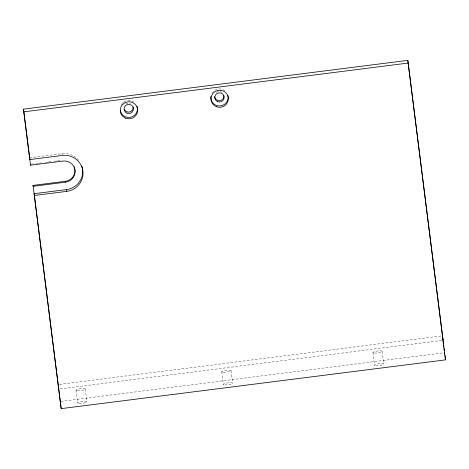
<?xml version="1.0" encoding="UTF-8"?>
<svg xmlns="http://www.w3.org/2000/svg" width="469" height="469" viewBox="0 0 469 469"><rect width="100%" height="100%" fill="white"/><g stroke="black" fill="none" stroke-linecap="round" stroke-linejoin="round"><path stroke-width="0.35" stroke-dasharray="2.35 1.76" d="M29.588 157.777L61.978 153.668A18.502 18.098 -8.7 0 1 78.581 160.105M31.101 164.185L33.264 163.916M36.142 163.546L38.3 163.276M39.021 163.183L42.62 162.725M45.499 162.362L47.656 162.086M48.377 161.993L51.256 161.629M54.134 161.266L57.013 160.896M57.734 160.808L60.612 160.439M59.416 384.398L441.605 335.892M60.096 388.871L442.29 340.365M60.812 401.388L443.727 352.794M61.978 153.668L62.166 154.864M382.188 351.375L383.783 364.05M372.908 352.553L374.497 365.228M231.035 370.557L232.63 383.232M221.749 371.735L223.344 384.41M85.276 389.053L86.871 401.734M75.99 390.231L77.584 402.912M216.438 92.457A4.678 4.579 -8.7 0 1 222.136 92.469M125.745 103.966A4.678 4.579 -8.7 0 1 130.388 103.379M120.99 105.167A8.706 8.518 -8.7 0 1 121.905 103.749M122.268 103.321A8.706 8.518 -8.7 0 1 123.529 102.178M123.992 101.855A8.706 8.518 -8.7 0 1 133.665 101.873M211.959 93.161A8.706 8.518 -8.7 0 1 224.815 90.687M79.05 403.416A4.678 0.973 -7.2 0 0 86.747 401.997A4.678 0.973 -7.2 0 0 80.885 401.546A4.678 0.973 -7.2 0 0 79.05 403.416M77.455 390.741A4.678 0.973 -7.2 0 0 85.159 389.323A4.678 0.973 -7.2 0 0 79.29 388.871A4.678 0.973 -7.2 0 0 77.455 390.741M224.803 384.92A4.678 0.973 -7.2 0 0 232.507 383.501A4.678 0.973 -7.2 0 0 226.638 383.044A4.678 0.973 -7.2 0 0 224.803 384.92M223.215 372.245A4.678 0.973 -7.2 0 0 230.912 370.827A4.678 0.973 -7.2 0 0 225.05 370.369A4.678 0.973 -7.2 0 0 223.215 372.245M375.962 365.738A4.678 0.973 -7.2 0 0 383.665 364.319A4.678 0.973 -7.2 0 0 377.797 363.862A4.678 0.973 -7.2 0 0 375.962 365.738M374.368 353.063A4.678 0.973 -7.2 0 0 382.071 351.644A4.678 0.973 -7.2 0 0 376.202 351.187A4.678 0.973 -7.2 0 0 374.368 353.063"/><path stroke-width="0.7" d="M33.041 185.402L33.176 186.299L65.566 182.189A10.881 10.646 -8.7 0 0 75.034 170.253A10.881 10.646 -8.7 0 0 62.91 161.06L30.52 165.176L23.45 109.142L407.819 60.36L445.55 359.858L61.181 408.64L33.041 185.402L65.431 181.292A10.881 10.646 -8.7 0 0 74.899 169.362M23.45 109.142L23.86 111.827L408.229 63.045M29.588 157.777L29.864 159.571L62.254 155.456A18.502 18.098 -8.7 0 1 82.866 171.085A18.502 18.098 -8.7 0 1 66.768 191.37L34.378 195.485L34.108 193.691L66.498 189.582A18.502 18.098 -8.7 0 0 81.852 165.991M442.525 337.082L442.918 339.638M444.454 352.7L444.676 354.136M444.893 355.566L445.55 359.858M65.431 181.292L65.566 182.189M66.498 189.582L66.768 191.37M30.385 164.279L30.52 165.176M407.819 60.36L442.924 339.55M442.507 337.211L443.305 343.548M443.481 344.955L443.744 347.066M443.926 348.479L444.19 350.589M23.86 111.827L29.864 159.571M34.378 195.485L61.181 408.64M74.184 166.671A10.881 10.646 -8.7 0 1 74.788 168.676M223.895 95.506A4.678 4.579 -8.7 0 1 219.826 100.636A4.678 4.579 -8.7 0 1 214.614 96.684M133.202 107.014A4.678 4.579 -8.7 0 1 124.226 109.347M137.03 106.223A8.706 8.518 -8.7 0 1 130.945 117.18A8.706 8.518 -8.7 0 1 120.216 110.59M227.887 95.248A8.706 8.518 -8.7 0 1 219.955 105.941A8.706 8.518 -8.7 0 1 210.845 96.309M217.634 101.667A4.678 4.579 -8.7 0 0 224.106 96.849A4.678 4.579 -8.7 0 0 216.643 93.8A4.678 4.579 -8.7 0 0 217.634 101.667M126.941 113.176A4.678 4.579 -8.7 0 0 133.407 108.357A4.678 4.579 -8.7 0 0 125.95 105.308A4.678 4.579 -8.7 0 0 126.941 113.176M125.575 118.159A8.706 8.518 -8.7 0 0 137.61 109.195A8.706 8.518 -8.7 0 0 123.734 103.52A8.706 8.518 -8.7 0 0 125.575 118.159M216.268 106.645A8.706 8.518 -8.7 0 0 228.303 97.681A8.706 8.518 -8.7 0 0 214.427 92.012A8.706 8.518 -8.7 0 0 216.268 106.645"/></g></svg>
